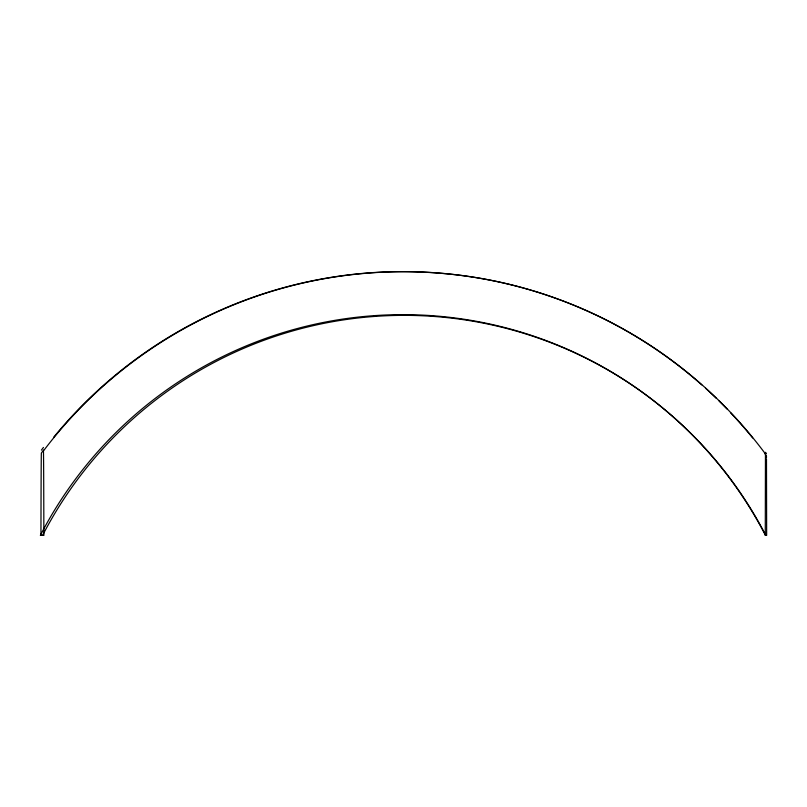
<?xml version="1.0" encoding="UTF-8"?>
<svg xmlns="http://www.w3.org/2000/svg" width="807" height="807" viewBox="0 0 807 807"><rect width="100%" height="100%" fill="white"/><g stroke="black" fill="none" stroke-linecap="round" stroke-linejoin="round"><path stroke-width="1.21" d="M765.278 535.384L765.45 453.948A450.952 450.952 0 0 0 43.417 450.962M43.881 528.696L40.35 535.384L43.901 535.384L43.881 528.696A408.11 408.11 0 0 1 765.258 534.98L765.47 535.354M41.399 450.114L43.447 447.421M765.49 452.293L766.458 453.605M766.479 457.821L766.448 455.743A450.952 450.952 0 0 0 764.965 453.736M766.489 458.951L766.65 535.384L765.823 535.384A407.202 407.192 -90 0 0 42.579 535.384M43.628 450.003A450.952 450.952 0 0 0 41.389 452.999A269.568 0.615 -90 0 0 40.945 535.384M53.666 437.263A450.952 450.952 0 0 1 701.808 384.899M705.52 388.228A450.952 450.952 0 0 1 716.455 398.466M719.138 401.079A450.952 450.952 0 0 1 727.046 409.048M730.496 412.659A450.952 450.952 0 0 1 752.709 437.969M43.417 451.012A271.888 0.615 -90 0 1 43.85 528.383"/></g></svg>
